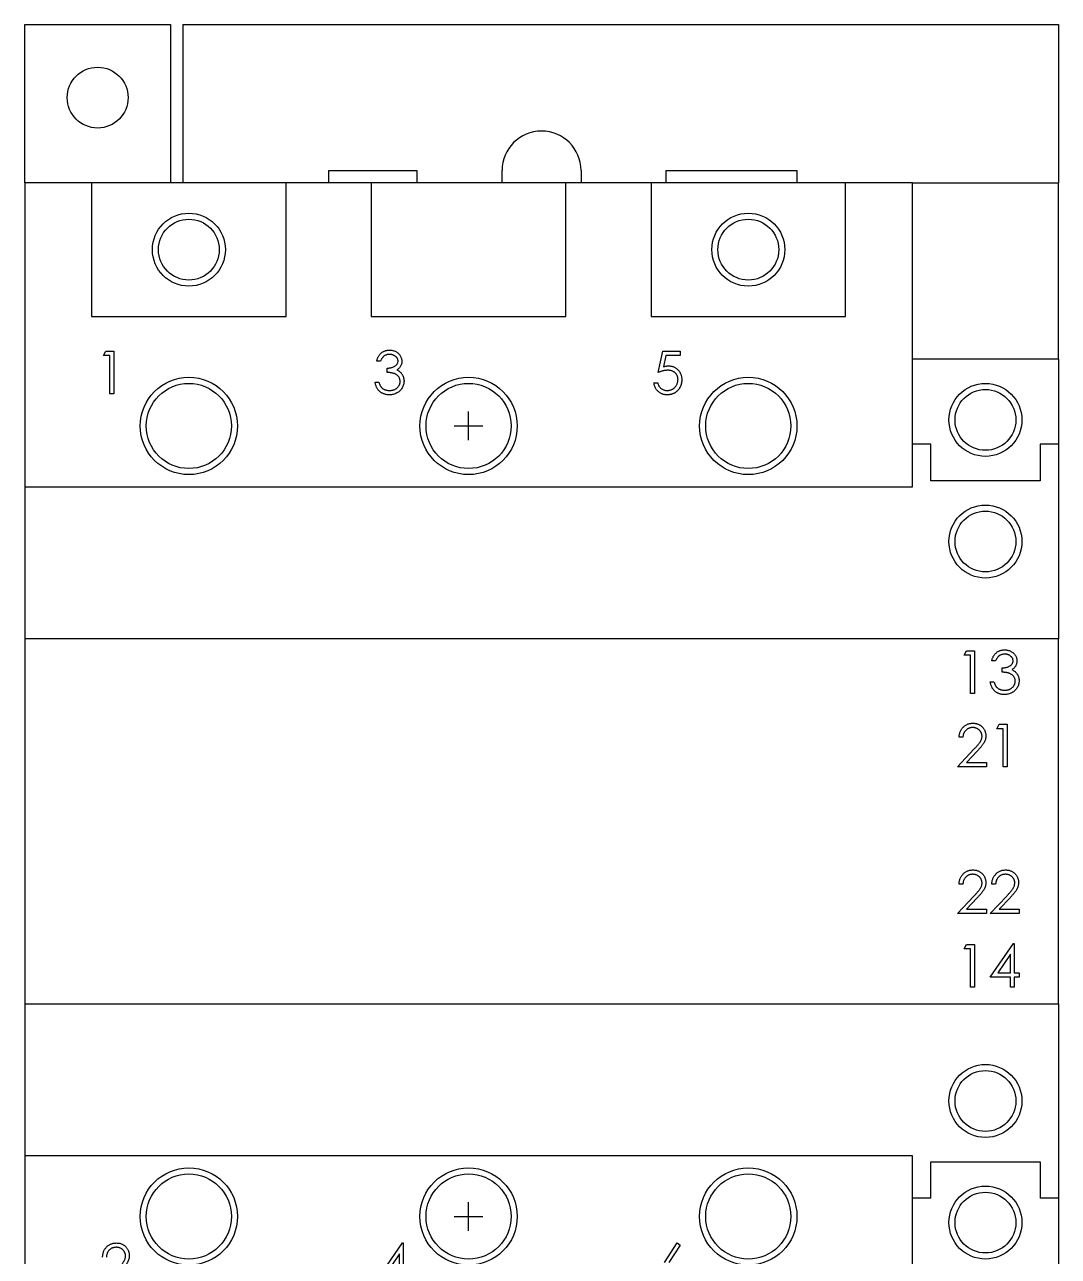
# Model space of a CAD drawing. Extents: x 415998 to 417262, y 318542 to 320742.
# Drawn here: x 416123.1 to 416208.1, y 319653.9 to 319755.1 of the extents above; entities that cross this region are included whole.
import ezdxf

# ---------------------------------------------------------------- set-up
doc = ezdxf.new("R2010")
doc.units = 0
doc.header["$MEASUREMENT"] = 0
doc.layers.add('PV-1C48', color=7, linetype='Continuous')

# ---------------------------------------------------------------- blocks, each defined once
blk = doc.blocks.new('Manufacturer上海良信PartName接触器SeriesNDC1ShellFrameLimitingCurrentRemarkPartTypeMinCurrent65.1MaxCurrent95Poles3PMinPower0MaxPower0LibType3DelFlgfalseUpdateDate2023-01-0100000')
for p, q in [((-6, 29.82), (-6, 32.18)), ((-7.18, 31), (-4.82, 31)), ((-6, -35.18), (-6, -32.82)), ((-7.18, -34), (-4.82, -34))]:
    blk.add_line(p, q)
at = {"layer": 'PV-1C48'}
for p, q in [((-42.5, 64), (-30.5, 64)), ((-42.5, 51), (-42.5, 64)), ((-30.5, 64), (-30.5, 51)), ((-29.5, 64), (42.5, 64)), ((-29.5, 64), (-29.5, 51)), ((42.5, 64), (42.5, 51)), ((-17.5, 51), (-17.5, 52)), ((-17.5, 52), (-10.25, 52)), ((-10.25, 52), (-10.25, 51)), ((-3.25, 51), (-3.25, 52)), ((3.25, 52), (3.25, 51)), ((10.25, 51), (10.25, 52)), ((10.25, 52), (21, 52)), ((21, 52), (21, 51)), ((-37, 51), (-42.5, 51)), ((-42.5, 51), (-42.5, 26)), ((-37, 51), (-37, 40)), ((-21, 51), (-37, 51)), ((-14, 51), (-21, 51)), ((-21, 40), (-21, 51)), ((-14, 51), (-14, 40)), ((2, 51), (-14, 51)), ((9, 51), (2, 51)), ((2, 40), (2, 51)), ((9, 51), (9, 40)), ((25, 51), (9, 51)), ((30.5, 51), (25, 51)), ((25, 40), (25, 51)), ((30.5, 51), (42.5, 51)), ((30.5, 26), (30.5, 51)), ((42.5, 36.5), (42.5, 51)), ((-37, 40), (-21, 40)), ((-14, 40), (2, 40)), ((9, 40), (25, 40)), ((-36.03, 36.79), (-35.83, 37.15)), ((-35.49, 36.79), (-36.03, 36.79)), ((-35.83, 37.15), (-35.18, 37.15)), ((-35.49, 33.65), (-35.49, 36.79)), ((-35.18, 37.15), (-35.18, 33.65)), ((9.6, 35.4), (9.96, 37.15)), ((9.96, 37.15), (11.4, 37.15)), ((10.21, 36.79), (10.02, 35.87)), ((11.4, 36.79), (10.21, 36.79)), ((11.4, 37.15), (11.4, 36.79)), ((42.5, 36.5), (30.5, 36.5)), ((42.5, 36.5), (42.5, 29.5)), ((-13.24, 36.34), (-13.55, 36.34)), ((-12.7, 35.4), (-12.7, 35.76)), ((-13.69, 34.59), (-13.37, 34.59)), ((9.24, 34.55), (9.56, 34.55)), ((-35.18, 33.65), (-35.49, 33.65)), ((32, 29.5), (30.5, 29.5)), ((32, 26.5), (32, 29.5)), ((42.5, 29.5), (41, 29.5)), ((41, 29.5), (41, 26.5)), ((42.5, 29.5), (42.5, 13.5)), ((41, 26.5), (32, 26.5)), ((-42.5, 26), (30.5, 26)), ((-42.5, 26), (-42.5, 13.5)), ((42.5, 13.5), (-42.5, 13.5)), ((-42.5, 13.5), (-42.5, -16.5)), ((42.5, -16.5), (42.5, 13.5)), ((34.74, 12.15), (34.94, 12.51)), ((34.94, 12.51), (35.59, 12.51)), ((35.59, 12.51), (35.59, 9.01)), ((35.27, 12.15), (34.74, 12.15)), ((35.27, 9.01), (35.27, 12.15)), ((37.34, 11.7), (37.02, 11.7)), ((37.88, 10.76), (37.88, 11.12)), ((36.89, 9.95), (37.2, 9.95)), ((35.59, 9.01), (35.27, 9.01)), ((37.43, 6.11), (37.63, 6.47)), ((37.97, 6.11), (37.43, 6.11)), ((37.63, 6.47), (38.28, 6.47)), ((37.97, 2.97), (37.97, 6.11)), ((38.28, 6.47), (38.28, 2.97)), ((34.65, 5.4), (34.33, 5.4)), ((34.2, 2.97), (35.55, 4.42)), ((35.82, 4.27), (34.95, 3.33)), ((34.95, 3.33), (36.58, 3.33)), ((36.58, 3.33), (36.58, 2.97)), ((36.58, 2.97), (34.2, 2.97)), ((38.28, 2.97), (37.97, 2.97)), ((34.65, -6.67), (34.33, -6.67)), ((37.34, -6.67), (37.02, -6.67)), ((34.2, -9.09), (35.55, -7.65)), ((35.82, -7.8), (34.95, -8.73)), ((36.89, -9.09), (38.25, -7.65)), ((38.52, -7.8), (37.64, -8.73)), ((36.58, -9.09), (34.2, -9.09)), ((34.95, -8.73), (36.58, -8.73)), ((36.58, -8.73), (36.58, -9.09)), ((39.27, -9.09), (36.89, -9.09)), ((37.64, -8.73), (39.27, -8.73)), ((39.27, -8.73), (39.27, -9.09)), ((34.74, -11.99), (34.94, -11.63)), ((35.27, -11.99), (34.74, -11.99)), ((34.94, -11.63), (35.59, -11.63)), ((35.27, -15.13), (35.27, -11.99)), ((35.59, -11.63), (35.59, -15.13)), ((36.89, -14.32), (38.8, -11.54)), ((38.8, -11.54), (38.86, -11.54)), ((38.86, -11.54), (38.86, -13.96)), ((38.55, -12.44), (37.51, -13.96)), ((38.55, -13.96), (38.55, -12.44)), ((37.51, -13.96), (38.55, -13.96)), ((38.86, -13.96), (39.27, -13.96)), ((39.27, -13.96), (39.27, -14.32)), ((35.59, -15.13), (35.27, -15.13)), ((38.55, -14.32), (36.89, -14.32)), ((38.55, -15.13), (38.55, -14.32)), ((38.86, -15.13), (38.55, -15.13)), ((39.27, -14.32), (38.86, -14.32)), ((38.86, -14.32), (38.86, -15.13)), ((-42.5, -16.5), (42.5, -16.5)), ((-42.5, -16.5), (-42.5, -29)), ((42.5, -16.5), (42.5, -32.5)), ((30.5, -29), (-42.5, -29)), ((-42.5, -29), (-42.5, -54)), ((30.5, -54), (30.5, -29)), ((32, -32.5), (32, -29.5)), ((32, -29.5), (41, -29.5)), ((41, -29.5), (41, -32.5)), ((32, -32.5), (30.5, -32.5)), ((42.5, -32.5), (41, -32.5)), ((42.5, -32.5), (42.5, -39.5)), ((-13.35, -38.96), (-11.44, -36.17)), ((-11.44, -36.17), (-11.37, -36.17)), ((-11.37, -36.17), (-11.37, -38.6)), ((10.11, -37.77), (11.15, -36.17)), ((11.4, -36.36), (10.47, -37.78)), ((11.15, -36.17), (11.4, -36.36)), ((-11.69, -37.08), (-12.73, -38.6)), ((-11.69, -38.6), (-11.69, -37.08))]:
    blk.add_line(p, q, dxfattribs=at)
for centre, radius in [((-36.5, 58), 2.5), ((-29, 45.5), 3), ((-29, 45.5), 2.5), ((17, 45.5), 3), ((17, 45.5), 2.5), ((-29, 31), 4), ((-29, 31), 3.5), ((-6, 31), 4), ((-6, 31), 3.5), ((17, 31), 4), ((17, 31), 3.5), ((36.5, 31.5), 3), ((36.5, 31.5), 2.5), ((36.5, 21.5), 3), ((36.5, 21.5), 2.5), ((36.5, -24.5), 3), ((36.5, -24.5), 2.5), ((-29, -34), 4), ((-6, -34), 4), ((17, -34), 4), ((-29, -34), 3.5), ((-6, -34), 3.5), ((17, -34), 3.5), ((36.5, -34.5), 3), ((36.5, -34.5), 2.5)]:
    blk.add_circle(centre, radius, dxfattribs=at)
blk.add_arc((0, 52), 3.25, 0, 180, dxfattribs=at)
for points, knots in [([(-13.55, 36.34), (-13.54, 36.38), (-13.53, 36.45), (-13.49, 36.55), (-13.45, 36.64), (-13.41, 36.72), (-13.36, 36.81), (-13.3, 36.88), (-13.24, 36.95), (-13.17, 37.01), (-13.1, 37.06), (-13.03, 37.11), (-12.95, 37.15), (-12.87, 37.18), (-12.78, 37.21), (-12.69, 37.23), (-12.6, 37.24), (-12.54, 37.24), (-12.51, 37.24)], [0, 0, 0, 0, 0.0726253, 0.1419766, 0.2089849, 0.2739569, 0.3368893, 0.398745, 0.4601159, 0.5208249, 0.5809945, 0.6401519, 0.6986225, 0.7572711, 0.8164267, 0.876254, 0.9371653, 1, 1, 1, 1]), ([(-12.51, 36.88), (-12.55, 36.88), (-12.62, 36.88), (-12.74, 36.85), (-12.84, 36.82), (-12.92, 36.77), (-12.98, 36.73), (-13.02, 36.69), (-13.06, 36.64), (-13.1, 36.59), (-13.14, 36.54), (-13.17, 36.48), (-13.21, 36.41), (-13.23, 36.37), (-13.24, 36.34)], [0, 0, 0, 0, 0.122712, 0.239685, 0.351816, 0.463766, 0.520818, 0.579448, 0.640604, 0.705298, 0.773634, 0.844669, 0.920057, 1, 1, 1, 1]), ([(-12.51, 37.24), (-12.46, 37.24), (-12.37, 37.24), (-12.24, 37.21), (-12.11, 37.17), (-11.99, 37.12), (-11.88, 37.05), (-11.78, 36.97), (-11.69, 36.88), (-11.62, 36.78), (-11.56, 36.67), (-11.52, 36.56), (-11.49, 36.45), (-11.49, 36.37), (-11.49, 36.33)], [0, 0, 0, 0, 0.090254, 0.17854, 0.266093, 0.354631, 0.441886, 0.525747, 0.608114, 0.690197, 0.770821, 0.848326, 0.924012, 1, 1, 1, 1]), ([(-11.8, 36.33), (-11.8, 36.35), (-11.8, 36.39), (-11.81, 36.44), (-11.83, 36.49), (-11.85, 36.54), (-11.88, 36.59), (-11.91, 36.63), (-11.96, 36.68), (-12, 36.72), (-12.05, 36.76), (-12.11, 36.79), (-12.17, 36.82), (-12.23, 36.84), (-12.29, 36.86), (-12.36, 36.87), (-12.43, 36.88), (-12.48, 36.88), (-12.51, 36.88)], [0, 0, 0, 0, 0.055275, 0.109966, 0.163247, 0.218076, 0.273301, 0.330909, 0.390995, 0.454176, 0.518862, 0.583311, 0.648517, 0.715031, 0.782502, 0.852323, 0.924928, 1, 1, 1, 1]), ([(-12.7, 35.76), (-12.66, 35.76), (-12.57, 35.76), (-12.45, 35.78), (-12.33, 35.8), (-12.22, 35.84), (-12.12, 35.88), (-12.03, 35.93), (-11.96, 35.99), (-11.9, 36.05), (-11.86, 36.12), (-11.82, 36.19), (-11.81, 36.26), (-11.8, 36.31), (-11.8, 36.33)], [0, 0, 0, 0, 0.110166, 0.215787, 0.318027, 0.417574, 0.51165, 0.596162, 0.672935, 0.74367, 0.810677, 0.874059, 0.936696, 1, 1, 1, 1]), ([(-11.49, 36.33), (-11.49, 36.29), (-11.49, 36.22), (-11.51, 36.12), (-11.54, 36.02), (-11.59, 35.92), (-11.65, 35.83), (-11.72, 35.75), (-11.8, 35.68), (-11.86, 35.63), (-11.9, 35.61)], [0, 0, 0, 0, 0.128068, 0.250608, 0.37063, 0.490072, 0.610375, 0.734313, 0.863217, 1, 1, 1, 1]), ([(-11.9, 35.61), (-11.86, 35.59), (-11.79, 35.56), (-11.69, 35.49), (-11.59, 35.41), (-11.54, 35.34), (-11.52, 35.31)], [0, 0, 0, 0, 0.25388, 0.503009, 0.750291, 1, 1, 1, 1]), ([(10.37, 35.58), (10.35, 35.58), (10.29, 35.58), (10.2, 35.57), (10.11, 35.56), (10.02, 35.54), (9.92, 35.51), (9.82, 35.48), (9.71, 35.44), (9.64, 35.41), (9.6, 35.4)], [0, 0, 0, 0, 0.102203, 0.211023, 0.3251, 0.446502, 0.573788, 0.708901, 0.850358, 1, 1, 1, 1]), ([(10.02, 35.87), (10.05, 35.88), (10.13, 35.9), (10.23, 35.92), (10.33, 35.94), (10.4, 35.94), (10.43, 35.94)], [0, 0, 0, 0, 0.275068, 0.532901, 0.773973, 1, 1, 1, 1]), ([(11.22, 34.81), (11.22, 34.84), (11.21, 34.89), (11.2, 34.97), (11.19, 35.05), (11.16, 35.12), (11.13, 35.19), (11.09, 35.25), (11.04, 35.31), (10.99, 35.37), (10.93, 35.42), (10.86, 35.46), (10.79, 35.5), (10.72, 35.53), (10.64, 35.55), (10.55, 35.57), (10.47, 35.58), (10.4, 35.58), (10.37, 35.58)], [0, 0, 0, 0, 0.065351, 0.127916, 0.18836, 0.247216, 0.30563, 0.36377, 0.422661, 0.482687, 0.5433, 0.604118, 0.664965, 0.727413, 0.791468, 0.858055, 0.927037, 1, 1, 1, 1]), ([(10.43, 35.94), (10.47, 35.94), (10.55, 35.94), (10.66, 35.92), (10.77, 35.9), (10.87, 35.86), (10.96, 35.82), (11.05, 35.76), (11.14, 35.69), (11.22, 35.62), (11.29, 35.54), (11.36, 35.45), (11.41, 35.35), (11.46, 35.25), (11.49, 35.15), (11.51, 35.03), (11.53, 34.92), (11.53, 34.84), (11.53, 34.79)], [0, 0, 0, 0, 0.065808, 0.129394, 0.190894, 0.251281, 0.310815, 0.370371, 0.430768, 0.492881, 0.555104, 0.616067, 0.677256, 0.73826, 0.800762, 0.864778, 0.931045, 1, 1, 1, 1]), ([(-12.52, 33.56), (-12.56, 33.56), (-12.63, 33.56), (-12.74, 33.58), (-12.84, 33.6), (-12.94, 33.63), (-13.03, 33.66), (-13.12, 33.71), (-13.21, 33.76), (-13.29, 33.82), (-13.36, 33.89), (-13.43, 33.97), (-13.49, 34.05), (-13.54, 34.15), (-13.59, 34.25), (-13.63, 34.36), (-13.66, 34.47), (-13.68, 34.55), (-13.69, 34.59)], [0, 0, 0, 0, 0.065541, 0.128963, 0.190377, 0.250092, 0.308548, 0.366398, 0.424542, 0.48317, 0.542243, 0.601739, 0.662506, 0.724856, 0.789128, 0.856346, 0.926295, 1, 1, 1, 1]), ([(-13.37, 34.59), (-13.36, 34.57), (-13.35, 34.51), (-13.32, 34.44), (-13.29, 34.37), (-13.26, 34.31), (-13.22, 34.25), (-13.18, 34.2), (-13.14, 34.15), (-13.11, 34.12), (-13.1, 34.11)], [0, 0, 0, 0, 0.14977, 0.291316, 0.425966, 0.55216, 0.671527, 0.786122, 0.895325, 1, 1, 1, 1]), ([(-11.62, 34.66), (-11.62, 34.69), (-11.63, 34.76), (-11.65, 34.85), (-11.69, 34.95), (-11.74, 35.03), (-11.81, 35.11), (-11.88, 35.19), (-11.97, 35.25), (-12.05, 35.29), (-12.13, 35.31), (-12.19, 35.33), (-12.26, 35.35), (-12.33, 35.36), (-12.41, 35.38), (-12.5, 35.39), (-12.6, 35.4), (-12.67, 35.4), (-12.7, 35.4)], [0, 0, 0, 0, 0.0669092, 0.1334854, 0.2010351, 0.2712343, 0.34288, 0.4138361, 0.4859766, 0.5602296, 0.5998842, 0.6440548, 0.6918919, 0.7446875, 0.8014918, 0.8628577, 0.9293284, 1, 1, 1, 1]), ([(-11.31, 34.69), (-11.31, 34.64), (-11.31, 34.54), (-11.35, 34.4), (-11.4, 34.26), (-11.47, 34.12), (-11.55, 34), (-11.65, 33.88), (-11.77, 33.79), (-11.9, 33.71), (-12.04, 33.64), (-12.2, 33.6), (-12.35, 33.57), (-12.46, 33.56), (-12.52, 33.56)], [0, 0, 0, 0, 0.079648, 0.158922, 0.239619, 0.322609, 0.406035, 0.487602, 0.569685, 0.653036, 0.737436, 0.822478, 0.909748, 1, 1, 1, 1]), ([(-12.51, 33.92), (-12.48, 33.92), (-12.42, 33.92), (-12.32, 33.93), (-12.23, 33.95), (-12.15, 33.97), (-12.07, 34), (-12, 34.04), (-11.93, 34.09), (-11.87, 34.14), (-11.81, 34.2), (-11.76, 34.26), (-11.72, 34.32), (-11.68, 34.38), (-11.66, 34.45), (-11.64, 34.52), (-11.62, 34.59), (-11.62, 34.64), (-11.62, 34.66)], [0, 0, 0, 0, 0.076072, 0.148752, 0.218403, 0.28576, 0.350598, 0.414964, 0.478069, 0.541761, 0.60435, 0.664075, 0.721464, 0.777587, 0.832644, 0.887844, 0.94346, 1, 1, 1, 1]), ([(-11.52, 35.31), (-11.5, 35.29), (-11.47, 35.24), (-11.43, 35.17), (-11.39, 35.1), (-11.36, 35.02), (-11.34, 34.94), (-11.32, 34.86), (-11.31, 34.78), (-11.31, 34.72), (-11.31, 34.69)], [0, 0, 0, 0, 0.128136, 0.254173, 0.378112, 0.501712, 0.623986, 0.747096, 0.872875, 1, 1, 1, 1]), ([(10.31, 33.56), (10.28, 33.56), (10.21, 33.56), (10.11, 33.58), (10.01, 33.6), (9.92, 33.63), (9.83, 33.67), (9.75, 33.72), (9.67, 33.77), (9.59, 33.84), (9.52, 33.91), (9.46, 33.98), (9.4, 34.06), (9.36, 34.15), (9.32, 34.24), (9.28, 34.34), (9.26, 34.44), (9.25, 34.51), (9.24, 34.55)], [0, 0, 0, 0, 0.065421, 0.128708, 0.190236, 0.250724, 0.310637, 0.370766, 0.431615, 0.493523, 0.555883, 0.617342, 0.678668, 0.740711, 0.802985, 0.866803, 0.932347, 1, 1, 1, 1]), ([(9.56, 34.55), (9.56, 34.51), (9.58, 34.45), (9.61, 34.36), (9.65, 34.28), (9.7, 34.21), (9.76, 34.15), (9.82, 34.09), (9.89, 34.04), (9.97, 34), (10.06, 33.96), (10.15, 33.94), (10.24, 33.92), (10.3, 33.92), (10.33, 33.92)], [0, 0, 0, 0, 0.094687, 0.181994, 0.264377, 0.34218, 0.418618, 0.496509, 0.577369, 0.661511, 0.746733, 0.831258, 0.915206, 1, 1, 1, 1]), ([(11.53, 34.79), (11.53, 34.77), (11.53, 34.71), (11.52, 34.62), (11.51, 34.54), (11.49, 34.46), (11.47, 34.38), (11.44, 34.31), (11.41, 34.23), (11.37, 34.16), (11.33, 34.09), (11.29, 34.02), (11.24, 33.96), (11.18, 33.9), (11.13, 33.85), (11.07, 33.8), (11.01, 33.75), (10.94, 33.71), (10.87, 33.68), (10.8, 33.65), (10.72, 33.62), (10.65, 33.6), (10.57, 33.58), (10.48, 33.57), (10.4, 33.56), (10.34, 33.56), (10.31, 33.56)], [0, 0, 0, 0, 0.044014, 0.087434, 0.130118, 0.172554, 0.214555, 0.256298, 0.298438, 0.340849, 0.382715, 0.423924, 0.464246, 0.504074, 0.543862, 0.583567, 0.623094, 0.663229, 0.703551, 0.743938, 0.784541, 0.82575, 0.867757, 0.910745, 0.954914, 1, 1, 1, 1]), ([(10.33, 33.92), (10.36, 33.92), (10.42, 33.92), (10.5, 33.93), (10.59, 33.95), (10.67, 33.98), (10.75, 34.02), (10.82, 34.06), (10.89, 34.11), (10.96, 34.17), (11.02, 34.24), (11.07, 34.31), (11.12, 34.38), (11.15, 34.46), (11.18, 34.54), (11.2, 34.63), (11.21, 34.72), (11.22, 34.78), (11.22, 34.81)], [0, 0, 0, 0, 0.064207, 0.126425, 0.18768, 0.248216, 0.308305, 0.369661, 0.431699, 0.495947, 0.559758, 0.622295, 0.683911, 0.745092, 0.80674, 0.869087, 0.93329, 1, 1, 1, 1]), ([(-13.1, 34.11), (-13.08, 34.09), (-13.04, 34.06), (-12.98, 34.03), (-12.91, 33.99), (-12.84, 33.97), (-12.76, 33.95), (-12.68, 33.93), (-12.6, 33.92), (-12.54, 33.92), (-12.51, 33.92)], [0, 0, 0, 0, 0.118271, 0.236178, 0.355663, 0.475904, 0.600127, 0.728608, 0.861313, 1, 1, 1, 1]), ([(37.02, 11.7), (37.03, 11.73), (37.05, 11.8), (37.08, 11.9), (37.12, 11.99), (37.17, 12.08), (37.22, 12.16), (37.27, 12.23), (37.34, 12.3), (37.4, 12.36), (37.47, 12.42), (37.55, 12.47), (37.63, 12.51), (37.71, 12.54), (37.79, 12.56), (37.88, 12.58), (37.97, 12.59), (38.04, 12.6), (38.07, 12.6)], [0, 0, 0, 0, 0.072625, 0.141977, 0.208985, 0.273957, 0.336889, 0.398745, 0.460116, 0.520825, 0.580994, 0.640152, 0.698622, 0.757271, 0.816427, 0.876254, 0.937165, 1, 1, 1, 1]), ([(38.07, 12.24), (38.03, 12.24), (37.95, 12.23), (37.84, 12.21), (37.74, 12.17), (37.66, 12.13), (37.6, 12.08), (37.56, 12.04), (37.51, 12), (37.48, 11.95), (37.44, 11.89), (37.4, 11.83), (37.37, 11.77), (37.35, 11.72), (37.34, 11.7)], [0, 0, 0, 0, 0.122712, 0.239685, 0.351816, 0.463766, 0.520818, 0.579448, 0.640604, 0.705298, 0.773634, 0.844669, 0.920057, 1, 1, 1, 1]), ([(38.07, 12.6), (38.11, 12.59), (38.2, 12.59), (38.34, 12.57), (38.46, 12.53), (38.59, 12.47), (38.7, 12.41), (38.8, 12.33), (38.89, 12.23), (38.96, 12.13), (39.02, 12.03), (39.06, 11.92), (39.08, 11.8), (39.09, 11.73), (39.09, 11.69)], [0, 0, 0, 0, 0.090254, 0.17854, 0.266093, 0.354631, 0.441886, 0.525747, 0.608114, 0.690197, 0.770821, 0.848326, 0.924012, 1, 1, 1, 1]), ([(38.77, 11.69), (38.77, 11.71), (38.77, 11.74), (38.76, 11.8), (38.75, 11.85), (38.73, 11.9), (38.7, 11.94), (38.66, 11.99), (38.62, 12.03), (38.57, 12.07), (38.52, 12.11), (38.47, 12.15), (38.41, 12.17), (38.35, 12.2), (38.28, 12.22), (38.22, 12.23), (38.14, 12.24), (38.1, 12.24), (38.07, 12.24)], [0, 0, 0, 0, 0.055275, 0.109966, 0.163247, 0.218076, 0.273301, 0.330909, 0.390995, 0.454176, 0.518862, 0.583311, 0.648517, 0.715031, 0.782502, 0.852323, 0.924928, 1, 1, 1, 1]), ([(37.88, 11.12), (37.92, 11.12), (38.01, 11.12), (38.13, 11.13), (38.25, 11.16), (38.36, 11.2), (38.46, 11.24), (38.55, 11.29), (38.62, 11.34), (38.68, 11.41), (38.72, 11.47), (38.75, 11.54), (38.77, 11.61), (38.77, 11.66), (38.77, 11.69)], [0, 0, 0, 0, 0.1101656, 0.2157873, 0.3180274, 0.417574, 0.5116505, 0.5961621, 0.6729345, 0.7436696, 0.810677, 0.874059, 0.9366963, 1, 1, 1, 1]), ([(39.09, 11.69), (39.09, 11.65), (39.09, 11.58), (39.07, 11.47), (39.03, 11.37), (38.99, 11.28), (38.93, 11.19), (38.86, 11.11), (38.78, 11.03), (38.71, 10.99), (38.68, 10.97)], [0, 0, 0, 0, 0.128068, 0.250608, 0.37063, 0.490072, 0.610375, 0.734313, 0.863217, 1, 1, 1, 1]), ([(38.95, 10.02), (38.95, 10.05), (38.95, 10.11), (38.93, 10.21), (38.89, 10.3), (38.83, 10.39), (38.77, 10.47), (38.69, 10.54), (38.6, 10.6), (38.52, 10.64), (38.45, 10.67), (38.39, 10.69), (38.32, 10.7), (38.25, 10.72), (38.16, 10.73), (38.07, 10.74), (37.98, 10.75), (37.91, 10.75), (37.88, 10.76)], [0, 0, 0, 0, 0.066909, 0.133485, 0.201035, 0.271234, 0.34288, 0.413836, 0.485977, 0.56023, 0.599884, 0.644055, 0.691892, 0.744688, 0.801492, 0.862858, 0.929328, 1, 1, 1, 1]), ([(38.68, 10.97), (38.72, 10.95), (38.79, 10.91), (38.89, 10.84), (38.98, 10.76), (39.03, 10.7), (39.06, 10.67)], [0, 0, 0, 0, 0.2538796, 0.5030089, 0.7502911, 1, 1, 1, 1]), ([(39.06, 10.67), (39.08, 10.64), (39.11, 10.6), (39.15, 10.53), (39.19, 10.45), (39.22, 10.37), (39.24, 10.3), (39.26, 10.21), (39.27, 10.13), (39.27, 10.07), (39.27, 10.05)], [0, 0, 0, 0, 0.128136, 0.254173, 0.378112, 0.501712, 0.623986, 0.747096, 0.872875, 1, 1, 1, 1]), ([(38.06, 8.92), (38.02, 8.92), (37.95, 8.92), (37.84, 8.93), (37.73, 8.95), (37.64, 8.98), (37.54, 9.02), (37.45, 9.06), (37.37, 9.12), (37.29, 9.18), (37.22, 9.25), (37.15, 9.32), (37.09, 9.41), (37.04, 9.5), (36.99, 9.6), (36.95, 9.71), (36.91, 9.83), (36.9, 9.91), (36.89, 9.95)], [0, 0, 0, 0, 0.065541, 0.128963, 0.190377, 0.250092, 0.308548, 0.366398, 0.424542, 0.48317, 0.542243, 0.601739, 0.662506, 0.724856, 0.789128, 0.856346, 0.926295, 1, 1, 1, 1]), ([(37.2, 9.95), (37.21, 9.92), (37.23, 9.87), (37.26, 9.79), (37.29, 9.72), (37.32, 9.66), (37.35, 9.6), (37.39, 9.55), (37.43, 9.5), (37.46, 9.48), (37.48, 9.46)], [0, 0, 0, 0, 0.14977, 0.291316, 0.425966, 0.55216, 0.671527, 0.786122, 0.895325, 1, 1, 1, 1]), ([(37.48, 9.46), (37.5, 9.45), (37.54, 9.42), (37.6, 9.38), (37.67, 9.35), (37.74, 9.32), (37.81, 9.3), (37.89, 9.29), (37.98, 9.28), (38.03, 9.28), (38.06, 9.28)], [0, 0, 0, 0, 0.118271, 0.236178, 0.355663, 0.475904, 0.600127, 0.728608, 0.861313, 1, 1, 1, 1]), ([(39.27, 10.05), (39.27, 10), (39.26, 9.9), (39.23, 9.75), (39.18, 9.61), (39.11, 9.48), (39.02, 9.35), (38.92, 9.24), (38.81, 9.14), (38.67, 9.06), (38.53, 9), (38.38, 8.95), (38.22, 8.92), (38.11, 8.92), (38.06, 8.92)], [0, 0, 0, 0, 0.079648, 0.158922, 0.239619, 0.322609, 0.406035, 0.487602, 0.569685, 0.653036, 0.737436, 0.822478, 0.909748, 1, 1, 1, 1]), ([(38.06, 9.28), (38.1, 9.28), (38.16, 9.28), (38.25, 9.29), (38.34, 9.3), (38.43, 9.33), (38.5, 9.36), (38.58, 9.4), (38.65, 9.44), (38.71, 9.5), (38.77, 9.55), (38.82, 9.61), (38.86, 9.67), (38.89, 9.74), (38.92, 9.8), (38.94, 9.87), (38.95, 9.94), (38.95, 9.99), (38.95, 10.02)], [0, 0, 0, 0, 0.076072, 0.148752, 0.218403, 0.28576, 0.350598, 0.414964, 0.478069, 0.541761, 0.60435, 0.664075, 0.721464, 0.777587, 0.832644, 0.887844, 0.94346, 1, 1, 1, 1]), ([(34.33, 5.4), (34.33, 5.44), (34.34, 5.52), (34.36, 5.64), (34.38, 5.75), (34.42, 5.86), (34.47, 5.96), (34.53, 6.06), (34.59, 6.15), (34.67, 6.24), (34.75, 6.31), (34.84, 6.38), (34.94, 6.44), (35.03, 6.48), (35.14, 6.52), (35.24, 6.54), (35.36, 6.56), (35.43, 6.56), (35.47, 6.56)], [0, 0, 0, 0, 0.0687908, 0.1351033, 0.1989787, 0.2619043, 0.323495, 0.3851954, 0.4469692, 0.5097648, 0.5722506, 0.6334052, 0.6932512, 0.7525832, 0.8125793, 0.8732751, 0.9355499, 1, 1, 1, 1]), ([(35.46, 6.2), (35.43, 6.2), (35.38, 6.2), (35.3, 6.19), (35.22, 6.17), (35.15, 6.15), (35.08, 6.12), (35.02, 6.09), (34.96, 6.04), (34.9, 5.99), (34.85, 5.94), (34.8, 5.88), (34.76, 5.81), (34.72, 5.74), (34.69, 5.66), (34.67, 5.58), (34.66, 5.49), (34.65, 5.43), (34.65, 5.4)], [0, 0, 0, 0, 0.0644387, 0.1265469, 0.1868872, 0.2458775, 0.3040409, 0.3621912, 0.4209759, 0.4806603, 0.5406003, 0.6006891, 0.6619358, 0.7244425, 0.7890384, 0.8563138, 0.926352, 1, 1, 1, 1]), ([(36.22, 5.49), (36.22, 5.52), (36.21, 5.57), (36.2, 5.63), (36.19, 5.7), (36.16, 5.77), (36.13, 5.83), (36.09, 5.89), (36.05, 5.94), (36, 6), (35.94, 6.04), (35.88, 6.09), (35.82, 6.12), (35.75, 6.15), (35.68, 6.18), (35.61, 6.19), (35.54, 6.2), (35.48, 6.2), (35.46, 6.2)], [0, 0, 0, 0, 0.061965, 0.122122, 0.180988, 0.239933, 0.299906, 0.359989, 0.421776, 0.486576, 0.551535, 0.615018, 0.677259, 0.73973, 0.80305, 0.866495, 0.931973, 1, 1, 1, 1]), ([(35.47, 6.56), (35.51, 6.56), (35.59, 6.56), (35.7, 6.54), (35.8, 6.52), (35.9, 6.49), (35.99, 6.44), (36.08, 6.39), (36.16, 6.33), (36.24, 6.25), (36.31, 6.18), (36.37, 6.09), (36.42, 6.01), (36.46, 5.92), (36.49, 5.82), (36.51, 5.73), (36.53, 5.63), (36.53, 5.56), (36.53, 5.52)], [0, 0, 0, 0, 0.0694755, 0.1365168, 0.2007888, 0.2638297, 0.325735, 0.3872907, 0.4495092, 0.5129678, 0.5762752, 0.6375801, 0.6979026, 0.7571721, 0.8165985, 0.8766532, 0.9372896, 1, 1, 1, 1]), ([(35.55, 4.42), (35.59, 4.46), (35.65, 4.52), (35.74, 4.62), (35.82, 4.71), (35.89, 4.79), (35.96, 4.87), (36.01, 4.94), (36.05, 5), (36.1, 5.07), (36.15, 5.16), (36.19, 5.27), (36.21, 5.38), (36.22, 5.46), (36.22, 5.49)], [0, 0, 0, 0, 0.110803, 0.212829, 0.306101, 0.390647, 0.466924, 0.534481, 0.593587, 0.644557, 0.7362, 0.825024, 0.911986, 1, 1, 1, 1]), ([(36.53, 5.52), (36.53, 5.47), (36.53, 5.38), (36.5, 5.23), (36.45, 5.1), (36.4, 4.99), (36.34, 4.9), (36.29, 4.82), (36.24, 4.74), (36.17, 4.66), (36.1, 4.57), (36.01, 4.47), (35.92, 4.37), (35.86, 4.3), (35.82, 4.27)], [0, 0, 0, 0, 0.098702, 0.195672, 0.292422, 0.391343, 0.444462, 0.504229, 0.570352, 0.642546, 0.722288, 0.807921, 0.90047, 1, 1, 1, 1]), ([(34.33, -6.67), (34.33, -6.63), (34.34, -6.55), (34.36, -6.43), (34.38, -6.31), (34.42, -6.21), (34.47, -6.1), (34.53, -6.01), (34.59, -5.92), (34.67, -5.83), (34.75, -5.75), (34.84, -5.69), (34.94, -5.63), (35.03, -5.58), (35.14, -5.55), (35.24, -5.52), (35.36, -5.51), (35.43, -5.5), (35.47, -5.5)], [0, 0, 0, 0, 0.0687908, 0.1351033, 0.1989787, 0.2619043, 0.323495, 0.3851954, 0.4469692, 0.5097648, 0.5722506, 0.6334052, 0.6932512, 0.7525832, 0.8125793, 0.8732751, 0.9355499, 1, 1, 1, 1]), ([(35.46, -5.86), (35.43, -5.86), (35.38, -5.87), (35.3, -5.87), (35.22, -5.89), (35.15, -5.91), (35.08, -5.94), (35.02, -5.98), (34.96, -6.02), (34.9, -6.07), (34.85, -6.13), (34.8, -6.19), (34.76, -6.26), (34.72, -6.33), (34.69, -6.41), (34.67, -6.49), (34.66, -6.58), (34.65, -6.64), (34.65, -6.67)], [0, 0, 0, 0, 0.064439, 0.126547, 0.186887, 0.245878, 0.304041, 0.362191, 0.420976, 0.48066, 0.5406, 0.600689, 0.661936, 0.724443, 0.789038, 0.856314, 0.926352, 1, 1, 1, 1]), ([(36.22, -6.57), (36.22, -6.55), (36.21, -6.5), (36.2, -6.43), (36.19, -6.37), (36.16, -6.3), (36.13, -6.24), (36.09, -6.18), (36.05, -6.12), (36, -6.07), (35.94, -6.02), (35.88, -5.98), (35.82, -5.94), (35.75, -5.91), (35.68, -5.89), (35.61, -5.88), (35.54, -5.87), (35.48, -5.86), (35.46, -5.86)], [0, 0, 0, 0, 0.061965, 0.122122, 0.180988, 0.239933, 0.299906, 0.359989, 0.421776, 0.486576, 0.551535, 0.615018, 0.677259, 0.73973, 0.80305, 0.866495, 0.931973, 1, 1, 1, 1]), ([(35.47, -5.5), (35.51, -5.5), (35.59, -5.51), (35.7, -5.52), (35.8, -5.55), (35.9, -5.58), (35.99, -5.62), (36.08, -5.68), (36.16, -5.74), (36.24, -5.81), (36.31, -5.89), (36.37, -5.97), (36.42, -6.06), (36.46, -6.15), (36.49, -6.24), (36.51, -6.34), (36.53, -6.44), (36.53, -6.51), (36.53, -6.54)], [0, 0, 0, 0, 0.0694755, 0.1365168, 0.2007888, 0.2638297, 0.325735, 0.3872907, 0.4495092, 0.5129678, 0.5762752, 0.6375801, 0.6979026, 0.7571721, 0.8165985, 0.8766532, 0.9372896, 1, 1, 1, 1]), ([(37.02, -6.67), (37.03, -6.63), (37.03, -6.55), (37.05, -6.43), (37.08, -6.31), (37.11, -6.21), (37.16, -6.1), (37.22, -6.01), (37.29, -5.92), (37.36, -5.83), (37.44, -5.75), (37.53, -5.69), (37.63, -5.63), (37.73, -5.58), (37.83, -5.55), (37.94, -5.52), (38.05, -5.51), (38.13, -5.5), (38.17, -5.5)], [0, 0, 0, 0, 0.068791, 0.135103, 0.198979, 0.261904, 0.323495, 0.385195, 0.446969, 0.509765, 0.572251, 0.633405, 0.693251, 0.752583, 0.812579, 0.873275, 0.93555, 1, 1, 1, 1]), ([(38.15, -5.86), (38.12, -5.86), (38.07, -5.87), (37.99, -5.87), (37.91, -5.89), (37.84, -5.91), (37.77, -5.94), (37.71, -5.98), (37.65, -6.02), (37.59, -6.07), (37.54, -6.13), (37.49, -6.19), (37.45, -6.26), (37.42, -6.33), (37.39, -6.41), (37.36, -6.49), (37.35, -6.58), (37.34, -6.64), (37.34, -6.67)], [0, 0, 0, 0, 0.064439, 0.126547, 0.186887, 0.245878, 0.304041, 0.362191, 0.420976, 0.48066, 0.5406, 0.600689, 0.661936, 0.724443, 0.789038, 0.856314, 0.926352, 1, 1, 1, 1]), ([(38.91, -6.57), (38.91, -6.55), (38.91, -6.5), (38.9, -6.43), (38.88, -6.37), (38.86, -6.3), (38.82, -6.24), (38.79, -6.18), (38.74, -6.12), (38.69, -6.07), (38.63, -6.02), (38.57, -5.98), (38.51, -5.94), (38.44, -5.91), (38.38, -5.89), (38.3, -5.88), (38.23, -5.87), (38.18, -5.86), (38.15, -5.86)], [0, 0, 0, 0, 0.061965, 0.122122, 0.180988, 0.239933, 0.299906, 0.359989, 0.421776, 0.486576, 0.551535, 0.615018, 0.677259, 0.73973, 0.80305, 0.866495, 0.931973, 1, 1, 1, 1]), ([(38.17, -5.5), (38.2, -5.5), (38.28, -5.51), (38.39, -5.52), (38.49, -5.55), (38.59, -5.58), (38.69, -5.62), (38.77, -5.68), (38.86, -5.74), (38.93, -5.81), (39, -5.89), (39.06, -5.97), (39.11, -6.06), (39.15, -6.15), (39.18, -6.24), (39.21, -6.34), (39.22, -6.44), (39.22, -6.51), (39.22, -6.54)], [0, 0, 0, 0, 0.069475, 0.136517, 0.200789, 0.26383, 0.325735, 0.387291, 0.449509, 0.512968, 0.576275, 0.63758, 0.697903, 0.757172, 0.816599, 0.876653, 0.93729, 1, 1, 1, 1]), ([(35.55, -7.65), (35.59, -7.61), (35.65, -7.54), (35.74, -7.45), (35.82, -7.36), (35.89, -7.28), (35.96, -7.2), (36.01, -7.13), (36.05, -7.07), (36.1, -6.99), (36.15, -6.91), (36.19, -6.8), (36.21, -6.69), (36.22, -6.61), (36.22, -6.57)], [0, 0, 0, 0, 0.110803, 0.212829, 0.306101, 0.390647, 0.466924, 0.534481, 0.593587, 0.644557, 0.7362, 0.825024, 0.911986, 1, 1, 1, 1]), ([(36.53, -6.54), (36.53, -6.59), (36.53, -6.69), (36.5, -6.83), (36.45, -6.97), (36.4, -7.08), (36.34, -7.17), (36.29, -7.24), (36.24, -7.32), (36.17, -7.41), (36.1, -7.5), (36.01, -7.59), (35.92, -7.69), (35.86, -7.76), (35.82, -7.8)], [0, 0, 0, 0, 0.098702, 0.195672, 0.292422, 0.391343, 0.444462, 0.504229, 0.570352, 0.642546, 0.722288, 0.807921, 0.90047, 1, 1, 1, 1]), ([(38.25, -7.65), (38.28, -7.61), (38.34, -7.54), (38.43, -7.45), (38.51, -7.36), (38.59, -7.28), (38.65, -7.2), (38.7, -7.13), (38.75, -7.07), (38.79, -6.99), (38.84, -6.91), (38.88, -6.8), (38.9, -6.69), (38.91, -6.61), (38.91, -6.57)], [0, 0, 0, 0, 0.110803, 0.212829, 0.306101, 0.390647, 0.466924, 0.534481, 0.593587, 0.644557, 0.7362, 0.825024, 0.911986, 1, 1, 1, 1]), ([(39.22, -6.54), (39.22, -6.59), (39.22, -6.69), (39.19, -6.83), (39.14, -6.97), (39.09, -7.08), (39.04, -7.17), (38.99, -7.24), (38.93, -7.32), (38.86, -7.41), (38.79, -7.5), (38.71, -7.59), (38.61, -7.69), (38.55, -7.76), (38.52, -7.8)], [0, 0, 0, 0, 0.098702, 0.195672, 0.292422, 0.391343, 0.444462, 0.504229, 0.570352, 0.642546, 0.722288, 0.807921, 0.90047, 1, 1, 1, 1]), ([(-36.1, -37.34), (-36.09, -37.3), (-36.09, -37.22), (-36.07, -37.1), (-36.04, -36.98), (-36.01, -36.88), (-35.96, -36.77), (-35.9, -36.68), (-35.84, -36.59), (-35.76, -36.5), (-35.68, -36.42), (-35.59, -36.36), (-35.49, -36.3), (-35.4, -36.25), (-35.29, -36.22), (-35.18, -36.19), (-35.07, -36.18), (-34.99, -36.18), (-34.96, -36.17)], [0, 0, 0, 0, 0.0687908, 0.1351033, 0.1989787, 0.2619043, 0.323495, 0.3851954, 0.4469692, 0.5097648, 0.5722506, 0.6334052, 0.6932512, 0.7525832, 0.8125793, 0.8732751, 0.9355499, 1, 1, 1, 1]), ([(-34.96, -36.17), (-34.92, -36.18), (-34.84, -36.18), (-34.73, -36.19), (-34.63, -36.22), (-34.53, -36.25), (-34.43, -36.29), (-34.35, -36.35), (-34.26, -36.41), (-34.19, -36.48), (-34.12, -36.56), (-34.06, -36.65), (-34.01, -36.73), (-33.97, -36.82), (-33.94, -36.91), (-33.91, -37.01), (-33.9, -37.11), (-33.9, -37.18), (-33.9, -37.21)], [0, 0, 0, 0, 0.069475, 0.136517, 0.200789, 0.26383, 0.325735, 0.387291, 0.449509, 0.512968, 0.576275, 0.63758, 0.697903, 0.757172, 0.816599, 0.876653, 0.93729, 1, 1, 1, 1]), ([(-34.97, -36.53), (-35, -36.53), (-35.05, -36.54), (-35.13, -36.55), (-35.21, -36.56), (-35.28, -36.59), (-35.35, -36.61), (-35.41, -36.65), (-35.47, -36.7), (-35.53, -36.75), (-35.58, -36.8), (-35.63, -36.86), (-35.67, -36.93), (-35.71, -37), (-35.73, -37.08), (-35.76, -37.16), (-35.77, -37.25), (-35.78, -37.31), (-35.78, -37.34)], [0, 0, 0, 0, 0.064439, 0.126547, 0.186887, 0.245878, 0.304041, 0.362191, 0.420976, 0.48066, 0.5406, 0.600689, 0.661936, 0.724443, 0.789038, 0.856314, 0.926352, 1, 1, 1, 1]), ([(-34.21, -37.24), (-34.21, -37.22), (-34.21, -37.17), (-34.22, -37.1), (-34.24, -37.04), (-34.27, -36.97), (-34.3, -36.91), (-34.34, -36.85), (-34.38, -36.8), (-34.43, -36.74), (-34.49, -36.69), (-34.55, -36.65), (-34.61, -36.61), (-34.68, -36.58), (-34.75, -36.56), (-34.82, -36.55), (-34.89, -36.54), (-34.94, -36.53), (-34.97, -36.53)], [0, 0, 0, 0, 0.061965, 0.122122, 0.180988, 0.239933, 0.299906, 0.359989, 0.421776, 0.486576, 0.551535, 0.615018, 0.677259, 0.73973, 0.80305, 0.866495, 0.931973, 1, 1, 1, 1]), ([(-34.87, -38.32), (-34.84, -38.28), (-34.78, -38.21), (-34.69, -38.12), (-34.61, -38.03), (-34.53, -37.95), (-34.47, -37.87), (-34.42, -37.8), (-34.37, -37.74), (-34.33, -37.67), (-34.28, -37.58), (-34.24, -37.47), (-34.22, -37.36), (-34.21, -37.28), (-34.21, -37.24)], [0, 0, 0, 0, 0.110803, 0.212829, 0.306101, 0.390647, 0.466924, 0.534481, 0.593587, 0.644557, 0.7362, 0.825024, 0.911986, 1, 1, 1, 1]), ([(-33.9, -37.21), (-33.9, -37.26), (-33.9, -37.36), (-33.93, -37.5), (-33.98, -37.64), (-34.03, -37.75), (-34.08, -37.84), (-34.13, -37.91), (-34.19, -37.99), (-34.26, -38.08), (-34.33, -38.17), (-34.42, -38.26), (-34.51, -38.37), (-34.57, -38.43), (-34.61, -38.47)], [0, 0, 0, 0, 0.0987022, 0.1956723, 0.2924224, 0.3913425, 0.4444624, 0.5042288, 0.5703523, 0.6425458, 0.7222875, 0.8079211, 0.9004695, 1, 1, 1, 1])]:
    blk.add_open_spline(points, degree=3, knots=knots, dxfattribs=at)

msp = doc.modelspace()

# ---------------------------------------------------------------- block references
msp.add_blockref('Manufacturer上海良信PartName接触器SeriesNDC1ShellFrameLimitingCurrentRemarkPartTypeMinCurrent65.1MaxCurrent95Poles3PMinPower0MaxPower0LibType3DelFlgfalseUpdateDate2023-01-0100000', (416165.65, 319691.13))

doc.saveas('drawing.dxf')
